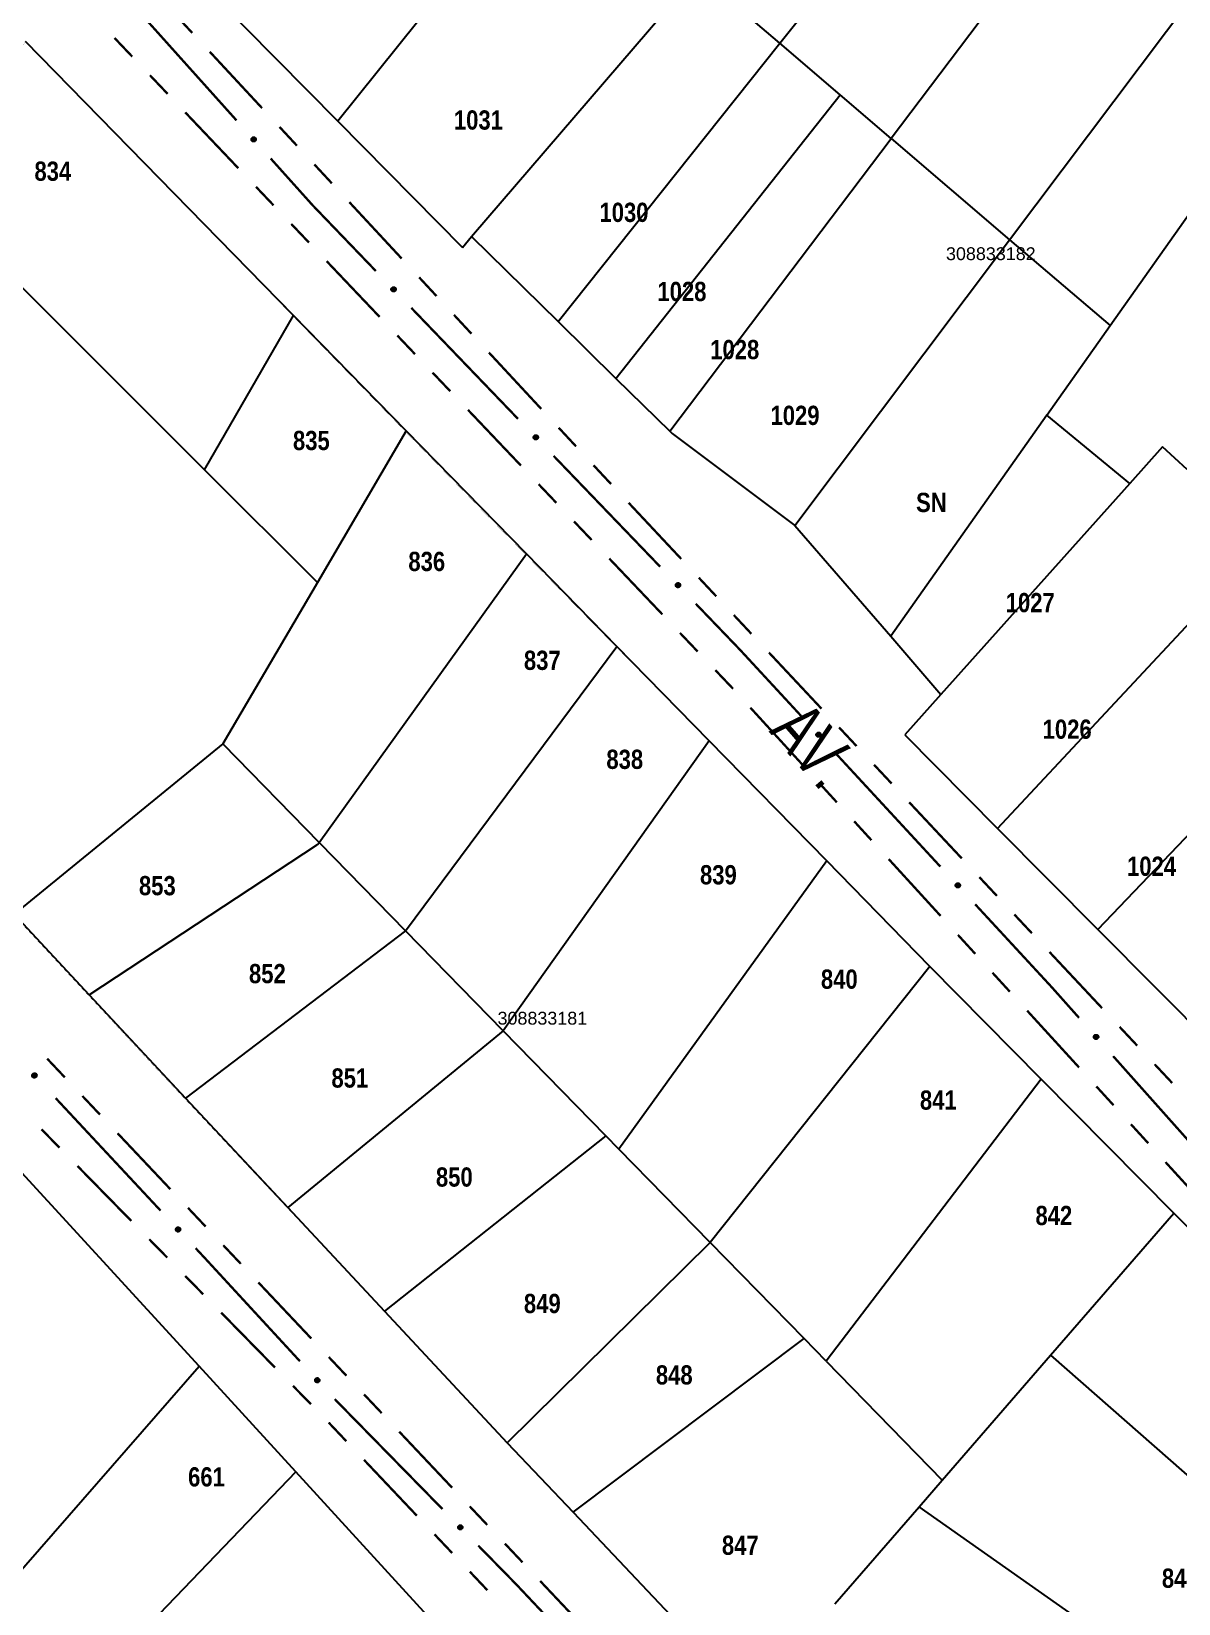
# Model space of a CAD drawing. Extents: x 201549 to 203722, y 4857623 to 4859778.
# Drawn here: x 202744.1 to 202833.5, y 4858937.2 to 4859059.8 of the extents above; entities that cross this region are included whole.
import ezdxf
from ezdxf.enums import TextEntityAlignment as Align

# ---------------------------------------------------------------- set-up
doc = ezdxf.new("R2010")
doc.units = 0
doc.header["$LTSCALE"] = 1.5
doc.header["$MEASUREMENT"] = 0
for name, color, linetype in [('CD-MALHA-LOTES', 40, 'CONTINUOUS'), ('CD_TXT_QUADRA', 1, 'CONTINUOUS'), ('RU-QUADRAS', 6, 'CONTINUOUS'), ('SV-EIXO-RUA-N-PAV', 6, 'CONTINUOUS'), ('SV-RUA-NAO-PAV-S-GUIA-C-GUIA', 7, 'CONTINUOUS'), ('SV-TXT-RUA-N-PAV-S-GUIA-C-GUIA', 7, 'CONTINUOUS'), ('Th_NmrPort', 1, 'CONTINUOUS')]:
    doc.layers.add(name, color=color, linetype=linetype)
doc.styles.add('ARIAL', font='ARIAL.TTF')
doc.styles.add('MONOTXT', font='ARIAL.TTF', dxfattribs={"height": 0.2})
doc.styles.get("Standard").update_dxf_attribs({"font": 'swisscbo.ttf'})

msp = doc.modelspace()

# ---------------------------------------------------------------- linework, layer by layer
at = {"layer": 'CD-MALHA-LOTES', "linetype": 'Continuous'}
for p, q in [((202802.45, 4859058.91), (202822.58, 4859084.14)), ((202829.83, 4859076.23), (202811.13, 4859051.49)), ((202749.48, 4859071.59), (202767.99, 4859052.83)), ((202820.37, 4859043.59), (202838.12, 4859067.18)), ((202776.68, 4859063.69), (202767.99, 4859052.83)), ((202778.42, 4859043.83), (202796.05, 4859064.38)), ((202802.45, 4859058.91), (202796.05, 4859064.38)), ((202828.21, 4859036.89), (202844.6, 4859060.11)), ((202764.53, 4859037.67), (202743.63, 4859059.05)), ((202785.16, 4859037.21), (202802.45, 4859058.91)), ((202807.16, 4859054.88), (202802.45, 4859058.91)), ((202789.67, 4859032.78), (202807.16, 4859054.88)), ((202811.13, 4859051.49), (202807.16, 4859054.88)), ((202767.99, 4859052.83), (202777.7, 4859042.99)), ((202793.87, 4859028.66), (202811.13, 4859051.49)), ((202811.13, 4859051.49), (202820.37, 4859043.59)), ((202736.29, 4859046.94), (202757.6, 4859025.64)), ((202777.7, 4859042.99), (202778.42, 4859043.83)), ((202778.42, 4859043.83), (202785.16, 4859037.21)), ((202803.62, 4859021.31), (202820.37, 4859043.59)), ((202820.37, 4859043.59), (202828.21, 4859036.89)), ((202757.6, 4859025.64), (202764.53, 4859037.67)), ((202773.32, 4859028.68), (202764.53, 4859037.67)), ((202785.16, 4859037.21), (202789.67, 4859032.78)), ((202823.28, 4859029.91), (202828.21, 4859036.89)), ((202789.67, 4859032.78), (202793.87, 4859028.66)), ((202823.28, 4859029.91), (202811.11, 4859012.67)), ((202829.75, 4859024.58), (202823.28, 4859029.91)), ((202773.32, 4859028.68), (202766.39, 4859016.86)), ((202782.7, 4859019.09), (202773.32, 4859028.68)), ((202793.87, 4859028.66), (202794.06, 4859028.47)), ((202794.06, 4859028.47), (202803.62, 4859021.31)), ((202832.3, 4859027.43), (202829.75, 4859024.58)), ((202834.21, 4859025.68), (202832.3, 4859027.43)), ((202757.6, 4859025.64), (202766.39, 4859016.86)), ((202829.75, 4859024.58), (202815.02, 4859008.13)), ((202803.62, 4859021.31), (202811.11, 4859012.67)), ((202766.529234, 4858996.591975), (202782.7, 4859019.09)), ((202789.75, 4859011.88), (202782.7, 4859019.09)), ((202819.43, 4858997.69), (202840.32, 4859020.08)), ((202766.39, 4859016.86), (202759.02, 4859004.28)), ((202773.26, 4858989.71), (202789.75, 4859011.88)), ((202796.94, 4859004.52), (202789.75, 4859011.88)), ((202811.11, 4859012.67), (202815.02, 4859008.13)), ((202827.25, 4858989.81), (202848.76, 4859012.35)), ((202815.02, 4859008.13), (202812.2, 4859004.98)), ((202796.94, 4859004.52), (202780.89, 4858981.91)), ((202806.11, 4858995.15), (202796.94, 4859004.52)), ((202812.2, 4859004.98), (202819.43, 4858997.69)), ((202759.02, 4859004.28), (202742.75, 4858990.99)), ((202759.02, 4859004.28), (202766.529234, 4858996.591975)), ((202819.43, 4858997.69), (202827.25, 4858989.81)), ((202748.6, 4858984.72), (202766.412937, 4858996.430173)), ((202766.412937, 4858996.430173), (202766.529234, 4858996.591975)), ((202766.529234, 4858996.591975), (202766.58, 4858996.54)), ((202773.26, 4858989.71), (202766.58, 4858996.54)), ((202806.11, 4858995.15), (202789.9, 4858972.69)), ((202814.14, 4858986.93), (202806.11, 4858995.15)), ((202742.75, 4858990.99), (202748.6, 4858984.72)), ((202773.26, 4858989.71), (202756.12, 4858976.66)), ((202780.89, 4858981.91), (202773.26, 4858989.71)), ((202827.25, 4858989.81), (202844.24, 4858972.69)), ((202814.14, 4858986.93), (202797.03, 4858965.4)), ((202822.84, 4858978.13), (202814.14, 4858986.93)), ((202748.6, 4858984.72), (202756.12, 4858976.66)), ((202757.17, 4858955.76), (202732.76, 4858982.37)), ((202780.89, 4858981.91), (202764.09, 4858968.12)), ((202788.89, 4858973.72), (202780.89, 4858981.91)), ((202822.84, 4858978.13), (202806.07, 4858956.15)), ((202833.17, 4858967.7), (202822.84, 4858978.13)), ((202756.12, 4858976.66), (202764.09, 4858968.12)), ((202788.89, 4858973.72), (202771.62, 4858960.04)), ((202789.9, 4858972.69), (202788.89, 4858973.72)), ((202797.03, 4858965.4), (202789.9, 4858972.69)), ((202764.09, 4858968.12), (202771.62, 4858960.04)), ((202823.57, 4858956.62), (202833.17, 4858967.7)), ((202851.47, 4858949.21), (202833.17, 4858967.7)), ((202781.19, 4858949.79), (202797.03, 4858965.4)), ((202804.34, 4858957.91), (202797.03, 4858965.4)), ((202771.62, 4858960.04), (202781.19, 4858949.79)), ((202786.34, 4858944.37), (202804.34, 4858957.91)), ((202806.07, 4858956.15), (202804.34, 4858957.91)), ((202815.12, 4858946.88), (202823.57, 4858956.62)), ((202823.57, 4858956.62), (202844.99, 4858937.8)), ((202741.2, 4858937.48), (202757.17, 4858955.76)), ((202764.71, 4858947.52), (202757.17, 4858955.76)), ((202806.07, 4858956.15), (202815.12, 4858946.88)), ((202781.19, 4858949.79), (202786.34, 4858944.37)), ((202764.71, 4858947.52), (202748.02, 4858930.16)), ((202779.21, 4858931.69), (202764.71, 4858947.52)), ((202813.31, 4858944.8), (202815.12, 4858946.88)), ((202786.34, 4858944.37), (202800.22, 4858929.71)), ((202806.75, 4858937.23), (202813.31, 4858944.8)), ((202838.79, 4858926.89), (202813.31, 4858944.8))]:
    msp.add_line(p, q, dxfattribs=at)
at = {"layer": 'RU-QUADRAS', "linetype": 'Continuous'}
for points in [[(202334.2, 4859336.31, 0.01, 0.01, 0), (202359.63, 4859380.78, 0.01, 0.01, 0), (202431.07, 4859305.95, 0.01, 0.01, 0), (202473.24, 4859258.37, 0.01, 0.01, 0), (202504.96, 4859225.34, 0.01, 0.01, 0), (202609.09, 4859113.89, 0.01, 0.01, 0), (202649.91, 4859068.53, 0.01, 0.01, 0), (202690.97, 4859026.08, 0.01, 0.01, 0), (202707.86, 4859007.86, 0.01, 0.01, 0), (202732.76, 4858982.37, 0.01, 0.01, 0), (202786.51, 4858923.72, 0.01, 0.01, 0), (202817.55, 4858891.17, 0.01, 0.01, 0), (202785.28, 4858854.63, 0.01, 0.01, 0), (202645.57, 4859005.19, 0.01, 0.01, 0), (202637.52, 4859012.98, 0.01, 0.01, 0), (202489.97, 4859168.83, 0.01, 0.01, 0), (202473.82, 4859188.57, 0.01, 0.01, 0.0163932161), (202447.13, 4859214.72, 0.01, 0.01, -0.0030039758)], [(202749.48, 4859071.59, 0.01, 0.01, 0), (202781.62, 4859129.17, 0.01, 0.01, 0.0049191325), (202853.45, 4859050.44, 0.01, 0.01, 0), (202889.59, 4859012.69, 0.01, 0.01, 0), (202858.45, 4858958.37, 0.01, 0.01, 0), (202812.2, 4859004.98, 0.01, 0.01, 0), (202815.02, 4859008.13, 0.01, 0.01, 0), (202803.62, 4859021.31, 0.01, 0.01, 0), (202794.06, 4859028.47, 0.01, 0.01, 0), (202778.42, 4859043.83, 0.01, 0.01, 0), (202777.7, 4859042.99, 0.01, 0.01, 0)], [(202718.28, 4859017.22, 0.01, 0.01, 0), (202743.63, 4859059.05, 0.01, 0.01, 0.0030454992), (202851.47, 4858949.21, 0.01, 0.01, 0), (202825.34, 4858903.2, 0.01, 0.01, -0.0038905719)]]:
    msp.add_lwpolyline(points, format="xyseb", close=True, dxfattribs=at)
at = {"layer": 'SV-EIXO-RUA-N-PAV', "const_width": 0.18}
for points in [[(202752.069571, 4859061.832876), (202760.081872, 4859052.899622)], [(202762.752639, 4859049.92187), (202765.423406, 4859046.944119)], [(202765.423406, 4859046.944119), (202766.015632, 4859046.28382)], [(202766.015632, 4859046.28382), (202770.945731, 4859041.156517)], [(202773.718166, 4859038.273185), (202782.035471, 4859029.623188)], [(202784.807905, 4859026.739856), (202793.12521, 4859018.089859)], [(202795.897645, 4859015.206527), (202798.67008, 4859012.323194)], [(202798.67008, 4859012.323194), (202799.333733, 4859011.632996)], [(202799.333733, 4859011.632996), (202804.113238, 4859006.460654)], [(202806.827902, 4859003.522867), (202814.971896, 4858994.709504)], [(202817.68656, 4858991.771716), (202823.115889, 4858985.896141)], [(202823.115889, 4858985.896141), (202823.655946, 4858985.311696)], [(202823.655946, 4858985.311696), (202825.787046, 4858982.918882)], [(202828.447397, 4858979.931822), (202836.42845, 4858970.970639)], [(202754.167097, 4858967.883921), (202745.980774, 4858976.65798)], [(202757.613072, 4858964.190542), (202756.895871, 4858964.959234)], [(202758.255989, 4858963.492932), (202757.613072, 4858964.190542)], [(202765.032919, 4858956.139482), (202758.255989, 4858963.492932)], [(202767.878051, 4858953.052312), (202767.743691, 4858953.198102)], [(202768.439222, 4858952.47971), (202767.878051, 4858953.052312)], [(202776.138584, 4858944.623514), (202768.439222, 4858952.47971)], [(202781.867386, 4858938.778016), (202778.938352, 4858941.766715)], [(202782.426832, 4858938.18492), (202781.867386, 4858938.778016)], [(202787.230015, 4858933.092824), (202782.426832, 4858938.18492)]]:
    msp.add_lwpolyline(points, dxfattribs=at)
at = {"layer": 'SV-EIXO-RUA-N-PAV'}
for points in [[(202761.403269, 4859051.591207), (202761.452138, 4859051.589245), (202761.493737, 4859051.577566), (202761.52563, 4859051.557838), (202761.549266, 4859051.533057), (202761.570593, 4859051.504982), (202761.585849, 4859051.471932), (202761.594656, 4859051.431499), (202761.593032, 4859051.382463), (202761.578267, 4859051.340635), (202761.560599, 4859051.308333), (202761.536178, 4859051.282198), (202761.508557, 4859051.261938), (202761.473702, 4859051.247226), (202761.432641, 4859051.238701), (202761.383373, 4859051.241527), (202761.342668, 4859051.253257), (202761.312322, 4859051.273148), (202761.286203, 4859051.297866), (202761.264774, 4859051.32679), (202761.249985, 4859051.359319), (202761.241476, 4859051.400677), (202761.24491, 4859051.449268), (202761.256146, 4859051.489999), (202761.275606, 4859051.520617), (202761.300519, 4859051.545783), (202761.328419, 4859051.567515), (202761.361003, 4859051.584234), (202761.403269, 4859051.591207)], [(202772.311712, 4859039.894718), (202772.36062, 4859039.894453), (202772.402599, 4859039.884223), (202772.435156, 4859039.865614), (202772.459638, 4859039.841667), (202772.481925, 4859039.814348), (202772.498318, 4859039.781847), (202772.508523, 4859039.741744), (202772.5086, 4859039.692681), (202772.495295, 4859039.650366), (202772.478758, 4859039.617471), (202772.455258, 4859039.590505), (202772.428356, 4859039.569299), (202772.394033, 4859039.553387), (202772.353292, 4859039.543443), (202772.303955, 4859039.544559), (202772.262868, 4859039.55487), (202772.23185, 4859039.573697), (202772.20489, 4859039.597494), (202772.182471, 4859039.625657), (202772.166563, 4859039.657654), (202772.156624, 4859039.698692), (202772.158371, 4859039.747372), (202772.168187, 4859039.788469), (202772.186573, 4859039.819743), (202772.210599, 4859039.845758), (202772.237728, 4859039.868445), (202772.269713, 4859039.886284), (202772.311712, 4859039.894718)], [(202783.401451, 4859028.361389), (202783.450359, 4859028.361124), (202783.492338, 4859028.350894), (202783.524896, 4859028.332285), (202783.549378, 4859028.308338), (202783.571665, 4859028.281019), (202783.588058, 4859028.248518), (202783.598262, 4859028.208415), (202783.59834, 4859028.159352), (202783.585034, 4859028.117037), (202783.568498, 4859028.084142), (202783.544998, 4859028.057176), (202783.518096, 4859028.03597), (202783.483772, 4859028.020058), (202783.443031, 4859028.010114), (202783.393694, 4859028.01123), (202783.352608, 4859028.021541), (202783.321589, 4859028.040368), (202783.294629, 4859028.064165), (202783.27221, 4859028.092328), (202783.256302, 4859028.124325), (202783.246364, 4859028.165363), (202783.248111, 4859028.214043), (202783.257927, 4859028.25514), (202783.276313, 4859028.286414), (202783.300339, 4859028.312429), (202783.327468, 4859028.335116), (202783.359453, 4859028.352955), (202783.401451, 4859028.361389)], [(202794.491191, 4859016.82806), (202794.540099, 4859016.827794), (202794.582078, 4859016.817565), (202794.614635, 4859016.798956), (202794.639117, 4859016.775009), (202794.661404, 4859016.74769), (202794.677797, 4859016.715189), (202794.688002, 4859016.675086), (202794.688079, 4859016.626023), (202794.674774, 4859016.583708), (202794.658237, 4859016.550813), (202794.634737, 4859016.523847), (202794.607835, 4859016.502641), (202794.573512, 4859016.486729), (202794.53277, 4859016.476785), (202794.483434, 4859016.477901), (202794.442347, 4859016.488212), (202794.411329, 4859016.507039), (202794.384369, 4859016.530836), (202794.36195, 4859016.558999), (202794.346042, 4859016.590996), (202794.336103, 4859016.632034), (202794.33785, 4859016.680714), (202794.347666, 4859016.721811), (202794.366052, 4859016.753085), (202794.390078, 4859016.7791), (202794.417207, 4859016.801787), (202794.449192, 4859016.819626), (202794.491191, 4859016.82806)], [(202805.453907, 4859005.171994), (202805.5028, 4859005.170758), (202805.544568, 4859005.159697), (202805.576749, 4859005.140445), (202805.600751, 4859005.116018), (202805.622492, 4859005.088262), (202805.638237, 4859005.055442), (202805.647643, 4859005.015144), (202805.646747, 4859004.96609), (202805.632604, 4859004.924047), (202805.615418, 4859004.891487), (202805.591387, 4859004.864992), (202805.56407, 4859004.844324), (202805.529437, 4859004.829097), (202805.488507, 4859004.819963), (202805.439202, 4859004.822058), (202805.398328, 4859004.833182), (202805.36769, 4859004.852621), (202805.341207, 4859004.876948), (202805.319351, 4859004.905551), (202805.304082, 4859004.937857), (202805.29496, 4859004.979084), (202805.297672, 4859005.027721), (202805.308302, 4859005.068614), (202805.327305, 4859005.099517), (202805.351843, 4859005.125051), (202805.379417, 4859005.147195), (202805.411749, 4859005.164395), (202805.453907, 4859005.171994)], [(202816.312565, 4858993.420844), (202816.361458, 4858993.419607), (202816.403226, 4858993.408547), (202816.435408, 4858993.389295), (202816.45941, 4858993.364867), (202816.48115, 4858993.337111), (202816.496895, 4858993.304291), (202816.506301, 4858993.263994), (202816.505405, 4858993.214939), (202816.491262, 4858993.172896), (202816.474076, 4858993.140336), (202816.450046, 4858993.113841), (202816.422728, 4858993.093173), (202816.388096, 4858993.077946), (202816.347165, 4858993.068812), (202816.29786, 4858993.070907), (202816.256986, 4858993.082032), (202816.226348, 4858993.10147), (202816.199865, 4858993.125797), (202816.17801, 4858993.1544), (202816.16274, 4858993.186706), (202816.153618, 4858993.227933), (202816.15633, 4858993.27657), (202816.16696, 4858993.317463), (202816.185963, 4858993.348367), (202816.210501, 4858993.3739), (202816.238075, 4858993.396044), (202816.270407, 4858993.413244), (202816.312565, 4858993.420844)], [(202827.103865, 4858981.605861), (202827.152727, 4858981.603728), (202827.194286, 4858981.591904), (202827.226109, 4858981.572065), (202827.249659, 4858981.547202), (202827.270887, 4858981.519052), (202827.286027, 4858981.485949), (202827.294693, 4858981.445486), (202827.292898, 4858981.396455), (202827.277987, 4858981.354679), (202827.260207, 4858981.322439), (202827.235694, 4858981.29639), (202827.208002, 4858981.276226), (202827.173097, 4858981.261636), (202827.132006, 4858981.253254), (202827.082748, 4858981.256253), (202827.042085, 4858981.268125), (202827.011808, 4858981.288122), (202826.985775, 4858981.31293), (202826.964448, 4858981.341929), (202826.949773, 4858981.374509), (202826.941408, 4858981.415897), (202826.945012, 4858981.464476), (202826.956389, 4858981.505167), (202826.975956, 4858981.535717), (202827.000958, 4858981.560796), (202827.028933, 4858981.582431), (202827.061575, 4858981.599036), (202827.103865, 4858981.605861)], [(202744.349398, 4858978.250035), (202744.30049, 4858978.249904), (202744.258429, 4858978.259793), (202744.225722, 4858978.278137), (202744.201046, 4858978.301884), (202744.178539, 4858978.329022), (202744.161882, 4858978.361389), (202744.151353, 4858978.401407), (202744.150878, 4858978.450468), (202744.163839, 4858978.49289), (202744.180109, 4858978.525918), (202744.203389, 4858978.553074), (202744.230118, 4858978.574497), (202744.264311, 4858978.590687), (202744.304971, 4858978.600961), (202744.354315, 4858978.600246), (202744.395484, 4858978.590268), (202744.426654, 4858978.571694), (202744.453806, 4858978.548116), (202744.476453, 4858978.520135), (202744.49262, 4858978.488269), (202744.502891, 4858978.447313), (202744.501539, 4858978.39862), (202744.492056, 4858978.357445), (202744.473925, 4858978.326023), (202744.45011, 4858978.299813), (202744.423166, 4858978.276907), (202744.391327, 4858978.25881), (202744.349398, 4858978.250035)], [(202755.549014, 4858966.241426), (202755.500116, 4858966.242427), (202755.458295, 4858966.253287), (202755.426022, 4858966.272383), (202755.401902, 4858966.296695), (202755.380028, 4858966.324346), (202755.364126, 4858966.35709), (202755.354526, 4858966.397342), (202755.355186, 4858966.4464), (202755.369126, 4858966.488511), (202755.386155, 4858966.521153), (202755.410058, 4858966.547763), (202755.437276, 4858966.568562), (202755.471834, 4858966.583956), (202755.51272, 4858966.593287), (202755.562035, 4858966.591429), (202755.602962, 4858966.580502), (202755.633693, 4858966.561211), (202755.660293, 4858966.537011), (202755.682286, 4858966.508514), (202755.697711, 4858966.476282), (202755.707031, 4858966.435099), (202755.704553, 4858966.38645), (202755.69412, 4858966.345506), (202755.675266, 4858966.314512), (202755.650852, 4858966.288861), (202755.623384, 4858966.266584), (202755.591135, 4858966.249228), (202755.549014, 4858966.241426)], [(202766.404729, 4858954.488537), (202766.355838, 4858954.489838), (202766.314084, 4858954.500954), (202766.281928, 4858954.520248), (202766.257959, 4858954.544708), (202766.236255, 4858954.572493), (202766.220554, 4858954.605333), (202766.211201, 4858954.645643), (202766.212162, 4858954.694697), (202766.22636, 4858954.736721), (202766.24359, 4858954.769258), (202766.267655, 4858954.795721), (202766.295, 4858954.816352), (202766.329653, 4858954.831534), (202766.370595, 4858954.840614), (202766.419897, 4858954.838453), (202766.460756, 4858954.827275), (202766.491369, 4858954.807796), (202766.517819, 4858954.783433), (202766.539637, 4858954.754802), (202766.554864, 4858954.722476), (202766.563932, 4858954.681236), (202766.561155, 4858954.632603), (202766.550471, 4858954.591724), (202766.531427, 4858954.560846), (202766.506855, 4858954.535345), (202766.479252, 4858954.513238), (202766.446897, 4858954.49608), (202766.404729, 4858954.488537)], [(202777.560416, 4858943.015448), (202777.511508, 4858943.015248), (202777.469433, 4858943.025077), (202777.4367, 4858943.043376), (202777.411991, 4858943.067088), (202777.389445, 4858943.094194), (202777.372743, 4858943.126537), (202777.362157, 4858943.166541), (202777.361613, 4858943.215601), (202777.374515, 4858943.258041), (202777.390737, 4858943.291092), (202777.413979, 4858943.31828), (202777.440678, 4858943.339741), (202777.474848, 4858943.355979), (202777.515493, 4858943.366311), (202777.564838, 4858943.365665), (202777.606021, 4858943.355746), (202777.637217, 4858943.337215), (202777.664403, 4858943.313676), (202777.687089, 4858943.285728), (202777.703301, 4858943.253884), (202777.71363, 4858943.212943), (202777.712347, 4858943.164247), (202777.702923, 4858943.12306), (202777.684835, 4858943.091611), (202777.661058, 4858943.065369), (202777.634146, 4858943.042424), (202777.602333, 4858943.024282), (202777.560416, 4858943.015448)]]:
    msp.add_lwpolyline(points, close=True, dxfattribs=at)
for points in [[(202761.241476, 4859051.400677), (202761.432641, 4859051.238701)], [(202761.24491, 4859051.449268), (202761.473702, 4859051.247226)], [(202761.246896, 4859051.423135), (202761.450758, 4859051.244888)], [(202761.249985, 4859051.359319), (202761.383373, 4859051.241527)], [(202761.251179, 4859051.377487), (202761.402481, 4859051.245579)], [(202761.251231, 4859051.467349), (202761.487191, 4859051.257402)], [(202761.256146, 4859051.489999), (202761.508557, 4859051.261938)], [(202761.260751, 4859051.340248), (202761.358372, 4859051.251842)], [(202761.264774, 4859051.32679), (202761.342668, 4859051.253257)], [(202761.26762, 4859051.502211), (202761.519979, 4859051.27398)], [(202761.275606, 4859051.520617), (202761.536178, 4859051.282198)], [(202761.289476, 4859051.530978), (202761.545269, 4859051.29483)], [(202761.300519, 4859051.545783), (202761.560599, 4859051.308333)], [(202761.317813, 4859051.554561), (202761.567439, 4859051.329378)], [(202761.328419, 4859051.567515), (202761.578267, 4859051.340635)], [(202761.347764, 4859051.572259), (202761.582917, 4859051.365256)], [(202761.361003, 4859051.584234), (202761.593032, 4859051.382463)], [(202761.381359, 4859051.585894), (202761.59009, 4859051.408349)], [(202761.403269, 4859051.591207), (202761.594656, 4859051.431499)], [(202761.429845, 4859051.589057), (202761.585001, 4859051.45694)], [(202761.452138, 4859051.589245), (202761.585849, 4859051.471932)], [(202761.475881, 4859051.58269), (202761.571576, 4859051.494388)], [(202761.493737, 4859051.577566), (202761.570593, 4859051.504982)], [(202772.237728, 4859039.868445), (202772.495295, 4859039.650366)], [(202772.256897, 4859039.873857), (202772.499088, 4859039.675134)], [(202772.269713, 4859039.886284), (202772.5086, 4859039.692681)], [(202772.289999, 4859039.888649), (202772.504763, 4859039.718449)], [(202772.311712, 4859039.894718), (202772.508523, 4859039.741744)], [(202772.338346, 4859039.893491), (202772.497991, 4859039.766835)], [(202772.36062, 4859039.894453), (202772.498318, 4859039.781847)], [(202772.384575, 4859039.888724), (202772.483275, 4859039.803795)], [(202772.402599, 4859039.884223), (202772.481925, 4859039.814348)], [(202772.156624, 4859039.698692), (202772.353292, 4859039.543443)], [(202772.158371, 4859039.747372), (202772.394033, 4859039.553387)], [(202772.161262, 4859039.721325), (202772.371183, 4859039.550255)], [(202772.164061, 4859039.765662), (202772.40716, 4859039.564025)], [(202772.166563, 4859039.657654), (202772.303955, 4859039.544559)], [(202772.167126, 4859039.675852), (202772.322912, 4859039.549271)], [(202772.168187, 4859039.788469), (202772.428356, 4859039.569299)], [(202772.177983, 4859039.638968), (202772.278612, 4859039.554)], [(202772.179231, 4859039.801071), (202772.439354, 4859039.58173)], [(202772.182471, 4859039.625657), (202772.262868, 4859039.55487)], [(202772.186573, 4859039.819743), (202772.455258, 4859039.590505)], [(202772.200076, 4859039.830579), (202772.463906, 4859039.603445)], [(202772.210599, 4859039.845758), (202772.478758, 4859039.617471)], [(202772.227579, 4859039.855131), (202772.484864, 4859039.638741)], [(202783.246364, 4859028.165363), (202783.443031, 4859028.010114)], [(202783.248111, 4859028.214043), (202783.483772, 4859028.020058)], [(202783.251001, 4859028.187995), (202783.460923, 4859028.016926)], [(202783.253801, 4859028.232333), (202783.4969, 4859028.030696)], [(202783.256302, 4859028.124325), (202783.393694, 4859028.01123)], [(202783.256865, 4859028.142523), (202783.412651, 4859028.015942)], [(202783.257927, 4859028.25514), (202783.518096, 4859028.03597)], [(202783.267722, 4859028.105639), (202783.368351, 4859028.020671)], [(202783.268971, 4859028.267742), (202783.529093, 4859028.048401)], [(202783.27221, 4859028.092328), (202783.352608, 4859028.021541)], [(202783.276313, 4859028.286414), (202783.544998, 4859028.057176)], [(202783.289815, 4859028.29725), (202783.553645, 4859028.070116)], [(202783.300339, 4859028.312429), (202783.568498, 4859028.084142)], [(202783.317318, 4859028.321802), (202783.574603, 4859028.105412)], [(202783.327468, 4859028.335116), (202783.585034, 4859028.117037)], [(202783.346637, 4859028.340528), (202783.588828, 4859028.141804)], [(202783.359453, 4859028.352955), (202783.59834, 4859028.159352)], [(202783.379738, 4859028.35532), (202783.594502, 4859028.18512)], [(202783.401451, 4859028.361389), (202783.598262, 4859028.208415)], [(202783.428086, 4859028.360162), (202783.587731, 4859028.233506)], [(202783.450359, 4859028.361124), (202783.588058, 4859028.248518)], [(202783.474315, 4859028.355395), (202783.573014, 4859028.270466)], [(202783.492338, 4859028.350894), (202783.571665, 4859028.281019)], [(202794.336103, 4859016.632034), (202794.53277, 4859016.476785)], [(202794.33785, 4859016.680714), (202794.573512, 4859016.486729)], [(202794.340741, 4859016.654666), (202794.550662, 4859016.483597)], [(202794.34354, 4859016.699004), (202794.586639, 4859016.497367)], [(202794.346042, 4859016.590996), (202794.483434, 4859016.477901)], [(202794.346604, 4859016.609194), (202794.50239, 4859016.482613)], [(202794.347666, 4859016.721811), (202794.607835, 4859016.502641)], [(202794.35871, 4859016.734413), (202794.618833, 4859016.515072)], [(202794.366052, 4859016.753085), (202794.634737, 4859016.523847)], [(202794.379555, 4859016.763921), (202794.643385, 4859016.536787)], [(202794.390078, 4859016.7791), (202794.658237, 4859016.550813)], [(202794.407058, 4859016.788473), (202794.664343, 4859016.572082)], [(202794.417207, 4859016.801787), (202794.674774, 4859016.583708)], [(202794.436376, 4859016.807199), (202794.678567, 4859016.608475)], [(202794.449192, 4859016.819626), (202794.688079, 4859016.626023)], [(202794.469478, 4859016.821991), (202794.684242, 4859016.651791)], [(202794.491191, 4859016.82806), (202794.688002, 4859016.675086)], [(202794.517825, 4859016.826833), (202794.67747, 4859016.700177)], [(202794.540099, 4859016.827794), (202794.677797, 4859016.715189)], [(202794.564054, 4859016.822066), (202794.662754, 4859016.737137)], [(202794.582078, 4859016.817565), (202794.661404, 4859016.74769)], [(202794.357462, 4859016.572309), (202794.458091, 4859016.487342)], [(202794.36195, 4859016.558999), (202794.442347, 4859016.488212)], [(202805.29496, 4859004.979084), (202805.488507, 4859004.819963)], [(202805.297672, 4859005.027721), (202805.529437, 4859004.829097)], [(202805.300045, 4859005.00162), (202805.50653, 4859004.826418)], [(202805.303724, 4859005.045894), (202805.542773, 4859004.839472)], [(202805.304082, 4859004.937857), (202805.439202, 4859004.822058)], [(202805.305005, 4859004.956041), (202805.458249, 4859004.826393)], [(202805.308302, 4859005.068614), (202805.56407, 4859004.844324)], [(202805.315129, 4859004.918948), (202805.414052, 4859004.832)], [(202805.319351, 4859004.905551), (202805.398328, 4859004.833182)], [(202805.319594, 4859005.080995), (202805.575312, 4859004.856534)], [(202805.327305, 4859005.099517), (202805.591387, 4859004.864992)], [(202805.34102, 4859005.110083), (202805.60029, 4859004.877757)], [(202805.351843, 4859005.125051), (202805.615418, 4859004.891487)], [(202805.369005, 4859005.134084), (202805.621945, 4859004.91263)], [(202805.379417, 4859005.147195), (202805.632604, 4859004.924047)], [(202805.398689, 4859005.152225), (202805.636888, 4859004.948734)], [(202805.411749, 4859005.164395), (202805.646747, 4859004.96609)], [(202805.432078, 4859005.166357), (202805.643422, 4859004.991929)], [(202805.453907, 4859005.171994), (202805.647643, 4859005.015144)], [(202805.480512, 4859005.170239), (202805.637611, 4859005.040439)], [(202805.5028, 4859005.170758), (202805.638237, 4859005.055442)], [(202805.526637, 4859005.164555), (202805.623632, 4859005.077684)], [(202805.544568, 4859005.159697), (202805.622492, 4859005.088262)], [(202816.162382, 4858993.294743), (202816.401431, 4858993.088321)], [(202816.16696, 4858993.317463), (202816.422728, 4858993.093173)], [(202816.178252, 4858993.329844), (202816.43397, 4858993.105384)], [(202816.185963, 4858993.348367), (202816.450046, 4858993.113841)], [(202816.199678, 4858993.358932), (202816.458948, 4858993.126607)], [(202816.210501, 4858993.3739), (202816.474076, 4858993.140336)], [(202816.227663, 4858993.382934), (202816.480603, 4858993.16148)], [(202816.238075, 4858993.396044), (202816.491262, 4858993.172896)], [(202816.257347, 4858993.401074), (202816.495547, 4858993.197583)], [(202816.270407, 4858993.413244), (202816.505405, 4858993.214939)], [(202816.290736, 4858993.415206), (202816.50208, 4858993.240778)], [(202816.312565, 4858993.420844), (202816.506301, 4858993.263994)], [(202816.33917, 4858993.419088), (202816.49627, 4858993.289288)], [(202816.361458, 4858993.419607), (202816.496895, 4858993.304291)], [(202816.385295, 4858993.413405), (202816.48229, 4858993.326533)], [(202816.403226, 4858993.408547), (202816.48115, 4858993.337111)], [(202816.153618, 4858993.227933), (202816.347165, 4858993.068812)], [(202816.15633, 4858993.27657), (202816.388096, 4858993.077946)], [(202816.158704, 4858993.25047), (202816.365188, 4858993.075268)], [(202816.16274, 4858993.186706), (202816.29786, 4858993.070907)], [(202816.163664, 4858993.20489), (202816.316907, 4858993.075242)], [(202816.173787, 4858993.167797), (202816.27271, 4858993.080849)], [(202816.17801, 4858993.1544), (202816.256986, 4858993.082032)], [(202826.941408, 4858981.415897), (202827.132006, 4858981.253254)], [(202826.945012, 4858981.464476), (202827.173097, 4858981.261636)], [(202826.946906, 4858981.438336), (202827.150144, 4858981.259378)], [(202826.949773, 4858981.374509), (202827.082748, 4858981.256253)], [(202826.95103, 4858981.392673), (202827.10187, 4858981.260238)], [(202826.951396, 4858981.482535), (202827.186621, 4858981.271765)], [(202826.956389, 4858981.505167), (202827.208002, 4858981.276226)], [(202826.960471, 4858981.355401), (202827.057784, 4858981.266655)], [(202826.964448, 4858981.341929), (202827.042085, 4858981.268125)], [(202826.967907, 4858981.517339), (202827.219467, 4858981.288228)], [(202826.975956, 4858981.535717), (202827.235694, 4858981.29639)], [(202826.989862, 4858981.54603), (202827.24483, 4858981.30899)], [(202827.000958, 4858981.560796), (202827.260207, 4858981.322439)], [(202827.018282, 4858981.569514), (202827.26712, 4858981.34346)], [(202827.028933, 4858981.582431), (202827.277987, 4858981.354679)], [(202827.048294, 4858981.587107), (202827.282723, 4858981.379283)], [(202827.061575, 4858981.599036), (202827.292898, 4858981.396455)], [(202827.081937, 4858981.600624), (202827.290047, 4858981.422351)], [(202827.103865, 4858981.605861), (202827.294693, 4858981.445486)], [(202827.130434, 4858981.603618), (202827.285127, 4858981.47096)], [(202827.152727, 4858981.603728), (202827.286027, 4858981.485949)], [(202827.176447, 4858981.59709), (202827.271833, 4858981.508455)], [(202827.194286, 4858981.591904), (202827.270887, 4858981.519052)], [(202744.492056, 4858978.357445), (202744.230118, 4858978.574497)], [(202744.495997, 4858978.380285), (202744.251271, 4858978.579943)], [(202744.501539, 4858978.39862), (202744.264311, 4858978.590687)], [(202744.498437, 4858978.424643), (202744.287135, 4858978.594004)], [(202744.502891, 4858978.447313), (202744.304971, 4858978.600961)], [(202744.492205, 4858978.470067), (202744.335397, 4858978.59538)], [(202744.49262, 4858978.488269), (202744.354315, 4858978.600246)], [(202744.481048, 4858978.506862), (202744.379733, 4858978.59101)], [(202744.476453, 4858978.520135), (202744.395484, 4858978.590268)], [(202744.391327, 4858978.25881), (202744.150878, 4858978.450468)], [(202744.349398, 4858978.250035), (202744.151353, 4858978.401407)], [(202744.371061, 4858978.25628), (202744.154924, 4858978.424732)], [(202744.404042, 4858978.27134), (202744.160247, 4858978.468093)], [(202744.30049, 4858978.249904), (202744.161882, 4858978.361389)], [(202744.322755, 4858978.251046), (202744.162088, 4858978.376403)], [(202744.423166, 4858978.276907), (202744.163839, 4858978.49289)], [(202744.433208, 4858978.290303), (202744.174176, 4858978.5046)], [(202744.276489, 4858978.255438), (202744.177103, 4858978.339564)], [(202744.258429, 4858978.259793), (202744.178539, 4858978.329022)], [(202744.45011, 4858978.299813), (202744.180109, 4858978.525918)], [(202744.46051, 4858978.315078), (202744.194847, 4858978.540064)], [(202744.473925, 4858978.326023), (202744.203389, 4858978.553074)], [(202744.481115, 4858978.344754), (202744.219222, 4858978.561978)], [(202755.549014, 4858966.241426), (202755.354526, 4858966.397342)], [(202755.591135, 4858966.249228), (202755.355186, 4858966.4464)], [(202755.570816, 4858966.247169), (202755.358635, 4858966.420577)], [(202755.500116, 4858966.242427), (202755.364126, 4858966.35709)], [(202755.522401, 4858966.243054), (202755.364679, 4858966.372096)], [(202755.604136, 4858966.261461), (202755.36496, 4858966.463803)], [(202755.623384, 4858966.266584), (202755.369126, 4858966.488511)], [(202755.476249, 4858966.248515), (202755.378838, 4858966.334918)], [(202755.633733, 4858966.279744), (202755.37973, 4858966.499978)], [(202755.458295, 4858966.253287), (202755.380028, 4858966.324346)], [(202755.650852, 4858966.288861), (202755.386155, 4858966.521153)], [(202755.661602, 4858966.30388), (202755.401217, 4858966.534955)], [(202755.675266, 4858966.314512), (202755.410058, 4858966.547763)], [(202755.682888, 4858966.333071), (202755.426092, 4858966.556298)], [(202755.69412, 4858966.345506), (202755.437276, 4858966.568562)], [(202755.698588, 4858966.368248), (202755.458549, 4858966.573517)], [(202755.704553, 4858966.38645), (202755.471834, 4858966.583956)], [(202755.702054, 4858966.412539), (202755.494728, 4858966.586745)], [(202755.707031, 4858966.435099), (202755.51272, 4858966.593287)], [(202755.696875, 4858966.458094), (202755.543009, 4858966.587002)], [(202755.697711, 4858966.476282), (202755.562035, 4858966.591429)], [(202755.686573, 4858966.495138), (202755.587233, 4858966.581608)], [(202755.682286, 4858966.508514), (202755.602962, 4858966.580502)], [(202766.404729, 4858954.488537), (202766.211201, 4858954.645643)], [(202766.446897, 4858954.49608), (202766.212162, 4858954.694697)], [(202766.426565, 4858954.494145), (202766.215453, 4858954.668853)], [(202766.355838, 4858954.489838), (202766.220554, 4858954.605333)], [(202766.378126, 4858954.490328), (202766.221199, 4858954.620336)], [(202766.459973, 4858954.508233), (202766.222043, 4858954.712039)], [(202766.479252, 4858954.513238), (202766.22636, 4858954.736721)], [(202766.332009, 4858954.496072), (202766.235129, 4858954.583072)], [(202766.314084, 4858954.500954), (202766.236255, 4858954.572493)], [(202766.489681, 4858954.526334), (202766.237035, 4858954.748123)], [(202766.506855, 4858954.535345), (202766.24359, 4858954.769258)], [(202766.517698, 4858954.550298), (202766.258736, 4858954.782967)], [(202766.531427, 4858954.560846), (202766.267655, 4858954.795721)], [(202766.539162, 4858954.579358), (202766.283742, 4858954.804157)], [(202766.550471, 4858954.591724), (202766.295, 4858954.816352)], [(202766.555079, 4858954.614439), (202766.316303, 4858954.821176)], [(202766.561155, 4858954.632603), (202766.329653, 4858954.831534)], [(202766.558816, 4858954.658707), (202766.352563, 4858954.834182)], [(202766.563932, 4858954.681236), (202766.370595, 4858954.840614)], [(202766.553916, 4858954.704293), (202766.400845, 4858954.834143)], [(202766.554864, 4858954.722476), (202766.419897, 4858954.838453)], [(202766.543842, 4858954.741399), (202766.445035, 4858954.828478)], [(202766.539637, 4858954.754802), (202766.460756, 4858954.827275)], [(202777.602333, 4858943.024282), (202777.361613, 4858943.215601)], [(202777.560416, 4858943.015448), (202777.362157, 4858943.166541)], [(202777.58207, 4858943.021724), (202777.365695, 4858943.18987)], [(202777.61503, 4858943.03683), (202777.370957, 4858943.233238)], [(202777.511508, 4858943.015248), (202777.372743, 4858943.126537)], [(202777.533771, 4858943.016421), (202777.372928, 4858943.141552)], [(202777.634146, 4858943.042424), (202777.374515, 4858943.258041)], [(202777.644169, 4858943.055835), (202777.384834, 4858943.269765)], [(202777.487499, 4858943.020748), (202777.387995, 4858943.104733)], [(202777.469433, 4858943.025077), (202777.389445, 4858943.094194)], [(202777.661058, 4858943.065369), (202777.390737, 4858943.291092)], [(202777.671436, 4858943.080647), (202777.405455, 4858943.305259)], [(202777.684835, 4858943.091611), (202777.413979, 4858943.31828)], [(202777.691999, 4858943.110352), (202777.429799, 4858943.327206)], [(202777.702923, 4858943.12306), (202777.440678, 4858943.339741)], [(202777.706831, 4858943.145905), (202777.461823, 4858943.345217)], [(202777.712347, 4858943.164247), (202777.474848, 4858943.355979)], [(202777.709208, 4858943.190267), (202777.497667, 4858943.359329)], [(202777.71363, 4858943.212943), (202777.515493, 4858943.366311)], [(202777.702912, 4858943.235681), (202777.545927, 4858943.360772)], [(202777.703301, 4858943.253884), (202777.564838, 4858943.365665)], [(202777.691703, 4858943.272461), (202777.59027, 4858943.356466)], [(202777.687089, 4858943.285728), (202777.606021, 4858943.355746)]]:
    msp.add_lwpolyline(points, dxfattribs=at)
at = {"layer": 'SV-RUA-NAO-PAV-S-GUIA-C-GUIA', "const_width": 0.18}
for points in [[(202755.273807, 4859061.182609), (202756.634452, 4859059.716782)], [(202750.577103, 4859059.316537), (202751.955002, 4859057.866919)], [(202757.995096, 4859058.250956), (202762.07703, 4859053.853478)], [(202753.332901, 4859056.417301), (202754.710801, 4859054.967682)], [(202756.0887, 4859053.518064), (202760.222398, 4859049.169208)], [(202763.437675, 4859052.387652), (202764.79832, 4859050.921826)], [(202766.158965, 4859049.456), (202767.519609, 4859047.990174)], [(202761.600297, 4859047.71959), (202762.978196, 4859046.269971)], [(202768.880254, 4859046.524348), (202772.962188, 4859042.12687)], [(202764.356095, 4859044.820353), (202765.733995, 4859043.370734)], [(202767.111894, 4859041.921116), (202771.245592, 4859037.572261)], [(202774.322833, 4859040.661044), (202775.683477, 4859039.195218)], [(202777.044122, 4859037.729391), (202778.404767, 4859036.263565)], [(202772.623491, 4859036.122642), (202774.00139, 4859034.673024)], [(202779.765411, 4859034.797739), (202783.847345, 4859030.400261)], [(202775.37929, 4859033.223405), (202776.757189, 4859031.773787)], [(202778.135088, 4859030.324168), (202782.268786, 4859025.975313)], [(202785.20799, 4859028.934435), (202786.568635, 4859027.468609)], [(202787.929279, 4859026.002783), (202788.60883, 4859025.270702)], [(202788.60883, 4859025.270702), (202789.293336, 4859024.540139)], [(202783.646685, 4859024.525695), (202785.024584, 4859023.076076)], [(202790.660796, 4859023.080669), (202794.763178, 4859018.70226)], [(202786.402484, 4859021.626458), (202787.780383, 4859020.176839)], [(202789.158282, 4859018.727221), (202793.29198, 4859014.378365)], [(202796.130638, 4859017.24279), (202797.498099, 4859015.78332)], [(202798.865559, 4859014.323851), (202800.23302, 4859012.864381)], [(202794.669879, 4859012.928747), (202796.047778, 4859011.479129)], [(202801.60048, 4859011.404911), (202805.702862, 4859007.026502)], [(202797.425678, 4859010.02951), (202798.803577, 4859008.579892)], [(202800.155249, 4859007.105833), (202804.202097, 4859002.676045)], [(202807.070322, 4859005.567033), (202808.437783, 4859004.107563)], [(202809.805243, 4859002.648093), (202811.172704, 4859001.188623)], [(202805.551046, 4859001.199449), (202806.899995, 4858999.722853)], [(202812.540164, 4858999.729154), (202816.642546, 4858995.350745)], [(202808.248944, 4858998.246256), (202809.597893, 4858996.76966)], [(202810.946842, 4858995.293064), (202814.99369, 4858990.863275)], [(202818.010006, 4858993.891275), (202819.377466, 4858992.431805)], [(202820.744927, 4858990.972335), (202822.112387, 4858989.512866)], [(202816.342639, 4858989.386679), (202817.691588, 4858987.910083)], [(202823.479848, 4858988.053396), (202827.582229, 4858983.674987)], [(202819.040537, 4858986.433487), (202820.389486, 4858984.956891)], [(202821.738435, 4858983.480294), (202825.785282, 4858979.050506)], [(202828.94969, 4858982.215517), (202830.31715, 4858980.756047)], [(202746.692829, 4858978.281048), (202745.319975, 4858979.735445)], [(202831.684611, 4858979.296578), (202833.052071, 4858977.837108)], [(202827.134231, 4858977.57391), (202828.483181, 4858976.097313)], [(202749.438537, 4858975.372253), (202748.065683, 4858976.82665)], [(202744.884038, 4858974.219899), (202746.284137, 4858972.79171)], [(202754.929952, 4858969.554663), (202750.811391, 4858973.917855)], [(202829.83213, 4858974.620717), (202831.181079, 4858973.144121)], [(202747.684236, 4858971.363522), (202751.884532, 4858967.078955)], [(202832.530028, 4858971.667525), (202836.576875, 4858967.237736)], [(202757.67566, 4858966.645868), (202756.302806, 4858968.100265)], [(202753.284631, 4858965.650766), (202754.68473, 4858964.222578)], [(202760.421368, 4858963.737073), (202759.048514, 4858965.19147)], [(202756.084829, 4858962.794389), (202757.484928, 4858961.3662)], [(202765.912784, 4858957.919483), (202761.794222, 4858962.282676)], [(202758.885026, 4858959.938011), (202763.085323, 4858955.653445)], [(202768.658492, 4858955.010688), (202767.285638, 4858956.465086)], [(202764.485422, 4858954.225256), (202765.88552, 4858952.797067)], [(202771.4042, 4858952.101893), (202770.031346, 4858953.556291)], [(202767.275517, 4858951.359147), (202768.650405, 4858949.906672)], [(202776.895616, 4858946.284304), (202772.777054, 4858950.647496)], [(202770.025293, 4858948.454197), (202774.149957, 4858944.096773)], [(202779.641324, 4858943.375509), (202778.26847, 4858944.829906)], [(202775.524845, 4858942.644298), (202776.899733, 4858941.191823)], [(202782.387032, 4858940.466714), (202781.014178, 4858941.921111)], [(202778.274621, 4858939.739348), (202779.649509, 4858938.286873)], [(202787.878448, 4858934.649124), (202783.759886, 4858939.012316)]]:
    msp.add_lwpolyline(points, dxfattribs=at)

# ---------------------------------------------------------------- texts
at = {"layer": 'CD_TXT_QUADRA', "color": 7, "linetype": 'Continuous', "style": 'MONOTXT'}
for s, p in [('308833182', (202815.41, 4859042)), ('308833181', (202780.44, 4858982.39))]:
    msp.add_text(s, height=1, dxfattribs=at).set_placement(p)
at = {"layer": 'SV-TXT-RUA-N-PAV-S-GUIA-C-GUIA', "style": 'ARIAL', "width": 0.7}
msp.add_text('AV.', height=4, rotation=311, dxfattribs=at).set_placement((202801.568186, 4859005.247173))
at = {"layer": 'Th_NmrPort', "color": 1}
for s, p in [('1031', (202777.038554, 4859052.927271)), ('834', (202744.328554, 4859048.937271)), ('1030', (202788.388554, 4859045.727271)), ('1028', (202792.908554, 4859039.557271)), ('1028', (202797.028554, 4859035.027271)), ('1029', (202801.728554, 4859029.897271)), ('835', (202764.488554, 4859027.937271)), ('SN', (202813.078554, 4859023.107271)), ('836', (202773.488554, 4859018.507271)), ('1027', (202820.068554, 4859015.297271)), ('837', (202782.498554, 4859010.797271)), ('1026', (202822.948554, 4859005.427271)), ('838', (202788.928554, 4859003.077271)), ('839', (202796.228554, 4858994.077271)), ('1024', (202829.528554, 4858994.737271)), ('853', (202752.478554, 4858993.227271)), ('852', (202761.058554, 4858986.367271)), ('840', (202805.658554, 4858985.937271)), ('851', (202767.488554, 4858978.227271)), ('841', (202813.378554, 4858976.507271)), ('850', (202775.638554, 4858970.507271)), ('842', (202822.388554, 4858967.507271)), ('849', (202782.498554, 4858960.647271)), ('848', (202792.788554, 4858955.077271)), ('661', (202756.308554, 4858947.127271)), ('847', (202797.938554, 4858941.797271)), ('844', (202832.248554, 4858939.227271))]:
    msp.add_text(s, height=1.5, dxfattribs=at).set_placement(p, align=Align.MIDDLE_LEFT)

doc.saveas('drawing.dxf')
